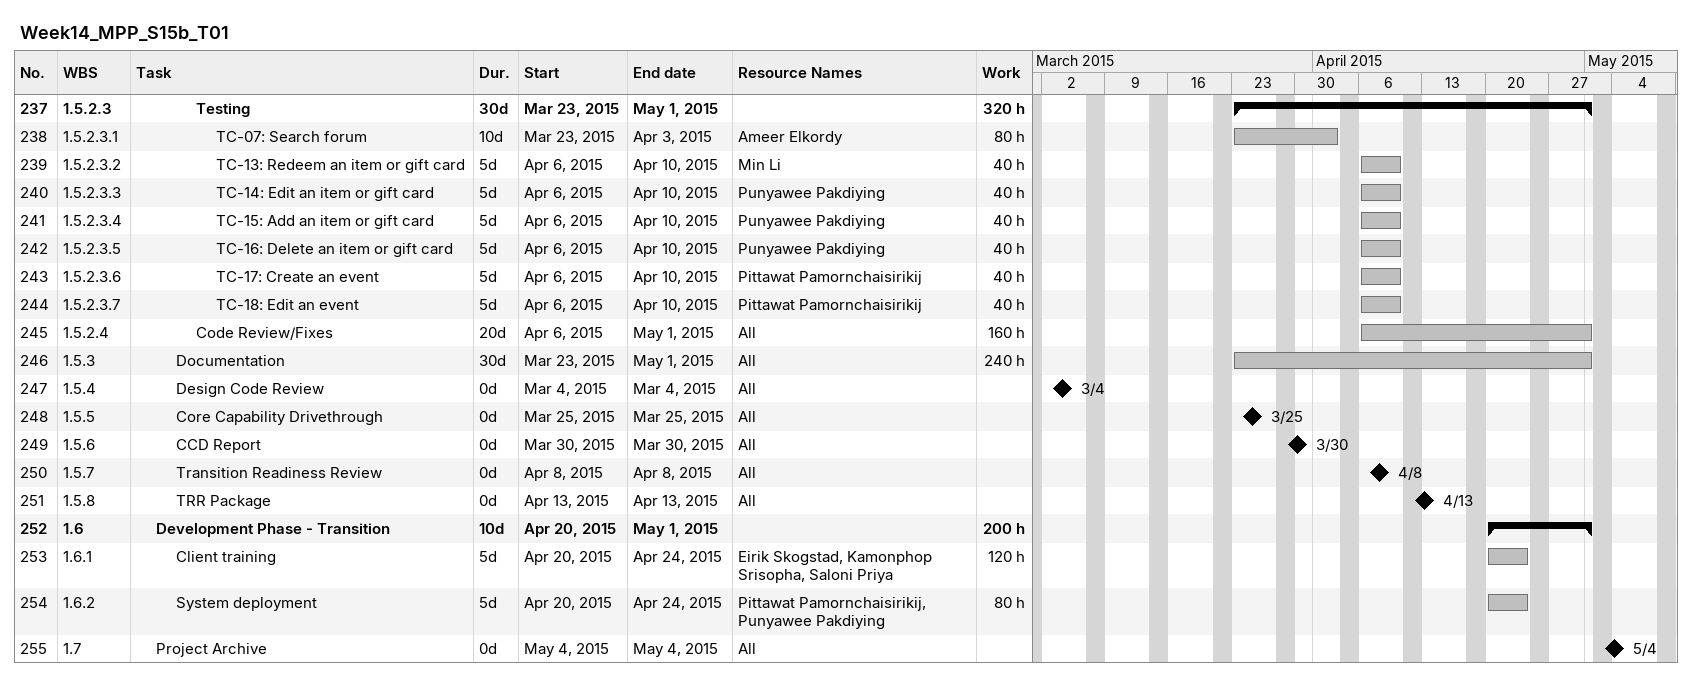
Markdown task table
Week14_MPP_S15b_T01

| ID | WBS | Task | Duration | Start | Finish | Resources | Work (h) |
|---|---|---|---|---|---|---|---|
| 237 | 1.5.2.3 | **Testing** | 30d | 2015-03-23 | 2015-05-01 |  | 320 |
| 238 | 1.5.2.3.1 | TC-07: Search forum | 10d | 2015-03-23 | 2015-04-03 | Ameer Elkordy | 80 |
| 239 | 1.5.2.3.2 | TC-13: Redeem an item or gift card | 5d | 2015-04-06 | 2015-04-10 | Min Li | 40 |
| 240 | 1.5.2.3.3 | TC-14: Edit an item or gift card | 5d | 2015-04-06 | 2015-04-10 | Punyawee Pakdiying | 40 |
| 241 | 1.5.2.3.4 | TC-15: Add an item or gift card | 5d | 2015-04-06 | 2015-04-10 | Punyawee Pakdiying | 40 |
| 242 | 1.5.2.3.5 | TC-16: Delete an item or gift card | 5d | 2015-04-06 | 2015-04-10 | Punyawee Pakdiying | 40 |
| 243 | 1.5.2.3.6 | TC-17: Create an event | 5d | 2015-04-06 | 2015-04-10 | Pittawat Pamornchaisirikij | 40 |
| 244 | 1.5.2.3.7 | TC-18: Edit an event | 5d | 2015-04-06 | 2015-04-10 | Pittawat Pamornchaisirikij | 40 |
| 245 | 1.5.2.4 | Code Review/Fixes | 20d | 2015-04-06 | 2015-05-01 | All | 160 |
| 246 | 1.5.3 | Documentation | 30d | 2015-03-23 | 2015-05-01 | All | 240 |
| 247 | 1.5.4 | Design Code Review | 0d | 2015-03-04 | 2015-03-04 | All |  |
| 248 | 1.5.5 | Core Capability Drivethrough | 0d | 2015-03-25 | 2015-03-25 | All |  |
| 249 | 1.5.6 | CCD Report | 0d | 2015-03-30 | 2015-03-30 | All |  |
| 250 | 1.5.7 | Transition Readiness Review | 0d | 2015-04-08 | 2015-04-08 | All |  |
| 251 | 1.5.8 | TRR Package | 0d | 2015-04-13 | 2015-04-13 | All |  |
| 252 | 1.6 | **Development Phase - Transition** | 10d | 2015-04-20 | 2015-05-01 |  | 200 |
| 253 | 1.6.1 | Client training | 5d | 2015-04-20 | 2015-04-24 | Eirik Skogstad, Kamonphop Srisopha, Saloni Priya | 120 |
| 254 | 1.6.2 | System deployment | 5d | 2015-04-20 | 2015-04-24 | Pittawat Pamornchaisirikij, Punyawee Pakdiying | 80 |
| 255 | 1.7 | Project Archive | 0d | 2015-05-04 | 2015-05-04 | All |  |
